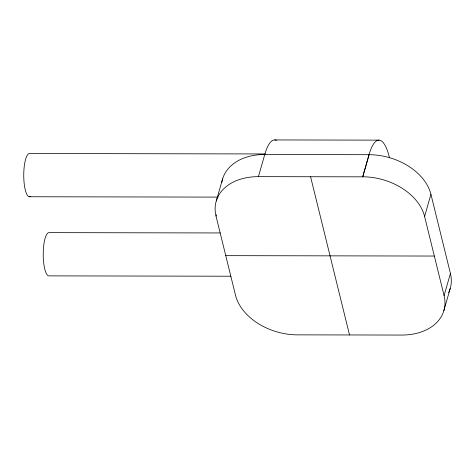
<?xml version="1.0" encoding="UTF-8"?>
<svg xmlns="http://www.w3.org/2000/svg" width="475" height="475" viewBox="0 0 475 475"><rect width="100%" height="100%" fill="white"/><g stroke="black" fill="none" stroke-linecap="round" stroke-linejoin="round"><path stroke-width="0.71" d="M216.279 200.967L222.627 178.832M216.042 216.095L216.024 216.095A54.073 38.101 16 0 1 258.43 176.641L264.771 154.476L369.069 154.702A54.091 38.113 16 0 1 430.938 194.311L450.425 273.463L444.077 295.604A54.091 38.113 16 0 1 401.672 335.059L297.38 334.857A54.091 38.113 16 0 1 235.499 295.207L216.024 216.095L216.44 214.712M258.43 176.641L362.722 176.837L369.057 154.66A54.091 14.381 -89.9 0 1 389.381 157.332L389.381 157.332M362.722 176.837L369.069 154.702M444.077 295.604L424.591 216.452L430.938 194.311M443.834 310.733L450.181 288.592M274.752 139.941L379.044 140.143M265.222 153.953L29.735 153.508A21.636 5.753 -89.9 0 0 23.75 176.267A21.636 5.753 -89.9 0 0 30.263 196.555M29.26 196.751L218.09 197.113M220.275 232.952L49.21 232.631A21.636 5.753 -89.9 0 0 43.225 253.502A21.636 5.753 -89.9 0 0 48.735 275.874L230.903 276.224M225.762 255.651L434.34 256.049M310.579 176.736L349.523 334.958M362.71 176.795A54.091 38.113 16 0 1 424.591 216.452M450.425 273.463A54.091 38.113 16 0 1 448.626 292.588M221.831 182.305A54.073 38.101 16 0 1 264.777 154.5M264.771 154.476A54.091 14.381 -89.9 0 1 276.509 140.416"/></g></svg>
